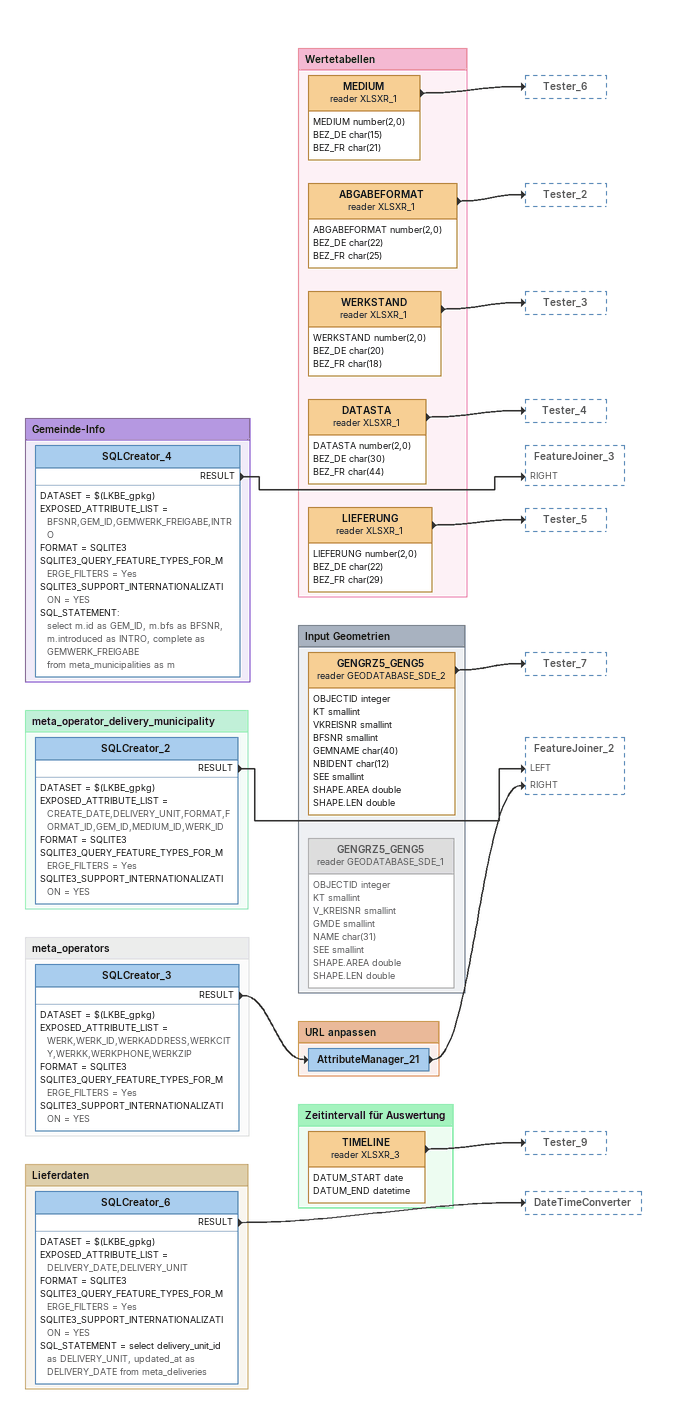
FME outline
Bookmark: Gemeinde-Info
SQLCreator_4
    DATASET = $(LKBE_gpkg)
    EXPOSED_ATTRIBUTE_LIST = BFSNR,GEM_ID,GEMWERK_FREIGABE,INTRO
    FORMAT = SQLITE3
    SQLITE3_QUERY_FEATURE_TYPES_FOR_MERGE_FILTERS = Yes
    SQLITE3_SUPPORT_INTERNATIONALIZATION = YES
    SQL_STATEMENT:
      select m.id as GEM_ID, m.bfs as BFSNR, m.introduced as INTRO, complete as GEMWERK_FREIGABE
      from meta_municipalities as m
    RESULT -> FeatureJoiner_3 [RIGHT]

Bookmark: meta_operator_delivery_municipality
SQLCreator_2
    DATASET = $(LKBE_gpkg)
    EXPOSED_ATTRIBUTE_LIST = CREATE_DATE,DELIVERY_UNIT,FORMAT,FORMAT_ID,GEM_ID,MEDIUM_ID,WERK_ID
    FORMAT = SQLITE3
    SQLITE3_QUERY_FEATURE_TYPES_FOR_MERGE_FILTERS = Yes
    SQLITE3_SUPPORT_INTERNATIONALIZATION = YES
    RESULT -> FeatureJoiner_2 [LEFT]

Bookmark: meta_operators
SQLCreator_3
    DATASET = $(LKBE_gpkg)
    EXPOSED_ATTRIBUTE_LIST = WERK,WERK_ID,WERKADDRESS,WERKCITY,WERKK,WERKPHONE,WERKZIP
    FORMAT = SQLITE3
    SQLITE3_QUERY_FEATURE_TYPES_FOR_MERGE_FILTERS = Yes
    SQLITE3_SUPPORT_INTERNATIONALIZATION = YES
    RESULT -> AttributeManager_21

Bookmark: URL anpassen
AttributeManager_21
    -> FeatureJoiner_2 [RIGHT]

Bookmark: Lieferdaten
SQLCreator_6
    DATASET = $(LKBE_gpkg)
    EXPOSED_ATTRIBUTE_LIST = DELIVERY_DATE,DELIVERY_UNIT
    FORMAT = SQLITE3
    SQLITE3_QUERY_FEATURE_TYPES_FOR_MERGE_FILTERS = Yes
    SQLITE3_SUPPORT_INTERNATIONALIZATION = YES
    SQL_STATEMENT = select delivery_unit_id as DELIVERY_UNIT, updated_at as DELIVERY_DATE from meta_deliveries
    RESULT -> DateTimeConverter

Bookmark: Wertetabellen
MEDIUM (reader XLSXR_1)
    attributes: MEDIUM number(2,0), BEZ_DE char(15), BEZ_FR char(21)
    -> Tester_6
ABGABEFORMAT (reader XLSXR_1)
    attributes: ABGABEFORMAT number(2,0), BEZ_DE char(22), BEZ_FR char(25)
    -> Tester_2
WERKSTAND (reader XLSXR_1)
    attributes: WERKSTAND number(2,0), BEZ_DE char(20), BEZ_FR char(18)
    -> Tester_3
DATASTA (reader XLSXR_1)
    attributes: DATASTA number(2,0), BEZ_DE char(30), BEZ_FR char(44)
    -> Tester_4
LIEFERUNG (reader XLSXR_1)
    attributes: LIEFERUNG number(2,0), BEZ_DE char(22), BEZ_FR char(29)
    -> Tester_5

Bookmark: Input Geometrien
GENGRZ5_GENG5 (reader GEODATABASE_SDE_2)
    attributes: OBJECTID integer, KT smallint, VKREISNR smallint, BFSNR smallint, GEMNAME char(40), NBIDENT char(12), SEE smallint, SHAPE.AREA double, SHAPE.LEN double
    -> Tester_7
GENGRZ5_GENG5 (reader GEODATABASE_SDE_1) [off]
    attributes: OBJECTID integer, KT smallint, V_KREISNR smallint, GMDE smallint, NAME char(31), SEE smallint, SHAPE.AREA double, SHAPE.LEN double

Bookmark: Zeitintervall für Auswertung
TIMELINE (reader XLSXR_3)
    attributes: DATUM_START date, DATUM_END datetime
    -> Tester_9
